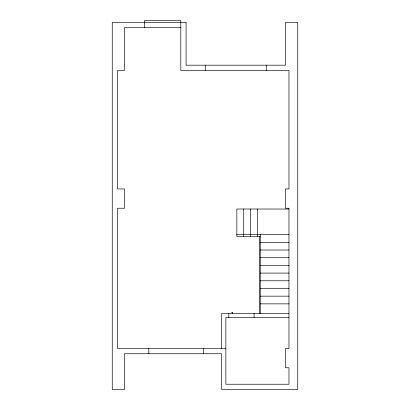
<?xml version="1.0" encoding="UTF-8"?>
<svg xmlns="http://www.w3.org/2000/svg" width="410" height="410" viewBox="0 0 410 410"><rect width="100%" height="100%" fill="white"/><g stroke="black" fill="none" stroke-linecap="round" stroke-linejoin="round"><path stroke-width="0.61" d="M232.301 312.902L232.306 312.394L232.244 312.651M232.291 313.573L232.301 312.984M231.573 312.64L231.604 312.364M180.81 27.675L124.537 27.675L124.537 70.448L117.521 70.448L117.521 188.954L124.537 188.954L124.537 208.234L117.521 208.234L117.521 348.479L225.859 348.479M288.968 209.038L236.852 209.008L236.852 236.508L260.253 236.508M236.852 234.638L288.968 234.638M260.253 242.325L288.968 242.325M260.253 250.018L288.968 250.018M260.253 257.711L288.968 257.711M260.253 265.398L288.968 265.398M260.253 273.091L288.968 273.091M260.253 280.783L288.968 280.783M260.253 288.471L288.968 288.471M260.253 296.163L288.968 296.163M260.253 303.856L288.968 303.856M288.968 313.419L221.656 313.419L221.656 348.479M288.968 317.627L225.859 317.627L225.859 384.242L288.968 384.242L288.968 367.765L285.462 367.765L285.462 348.479L288.968 348.479L288.968 208.234L285.462 208.234L285.462 188.954L288.968 188.954L288.968 70.448L180.81 70.448L180.81 20.5L144.479 20.5L144.479 23.001M266.269 65.19L266.269 70.448M260.253 234.638L260.253 313.419M259.627 236.508L259.627 313.419M257.439 209.008L257.439 236.508M254.087 313.419L254.087 317.627M250.577 209.008L250.577 236.508M243.714 209.008L243.714 236.508M228.841 313.419L228.841 317.627M205.261 65.19L205.261 70.448M203.314 348.479L203.314 353.738M148.825 348.479L148.825 353.738M144.346 22.417L144.346 27.675M186.068 22.417L112.263 22.417L112.263 389.5L124.537 389.5L124.537 353.738L221.584 353.738L221.584 389.5L297.737 389.5L297.737 22.417L285.462 22.417L285.462 65.19L186.068 65.19L186.068 22.417"/></g></svg>
